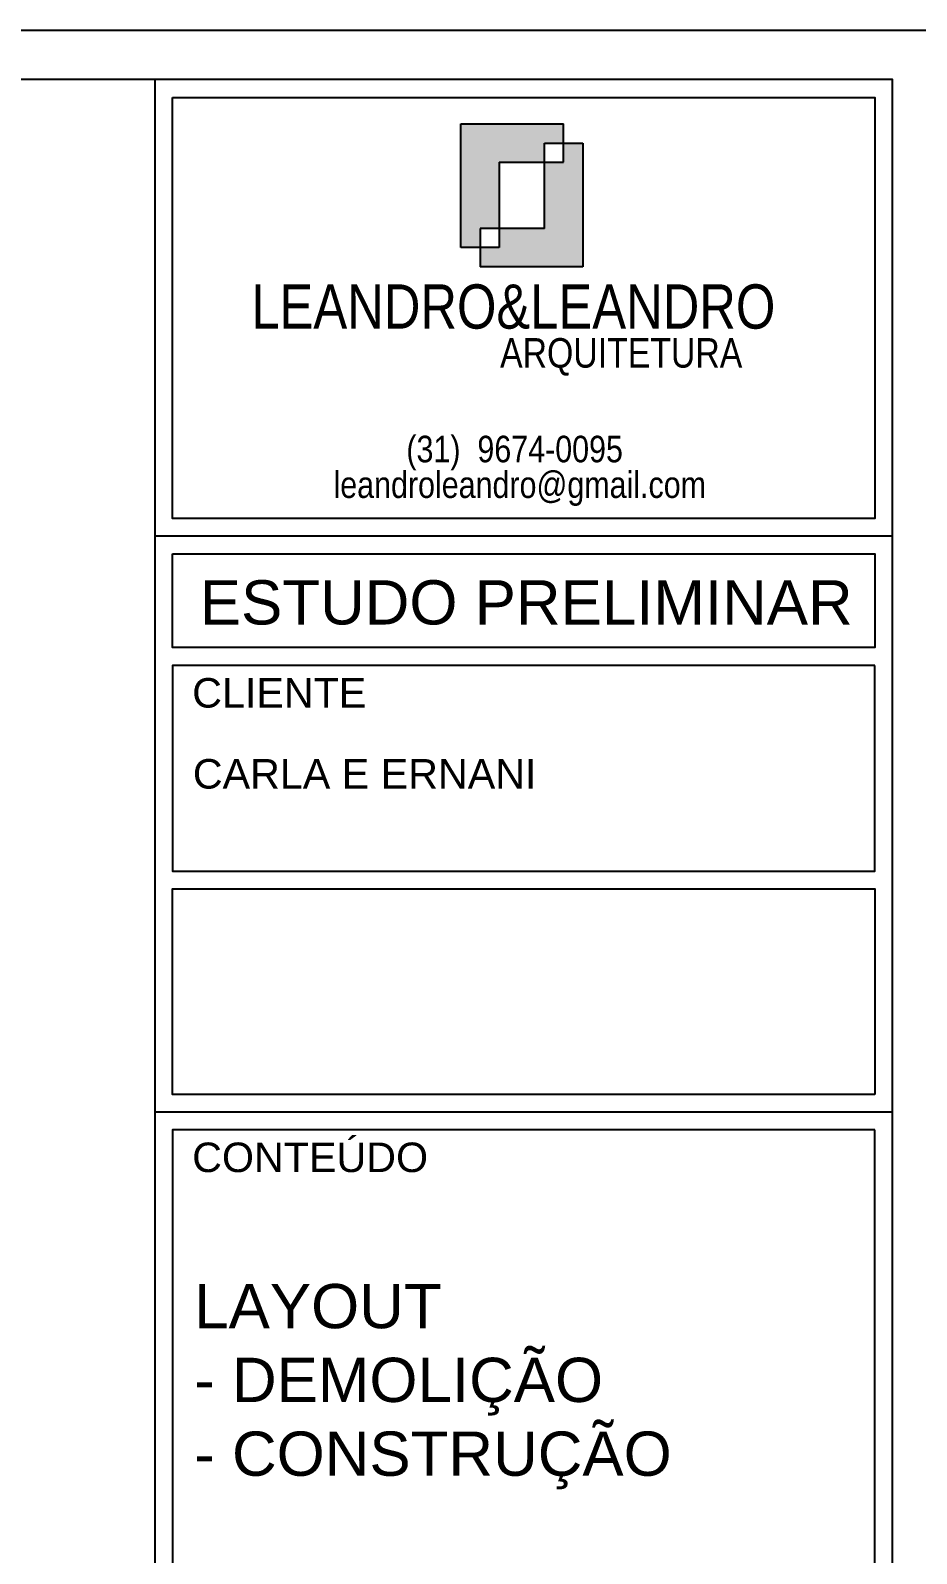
# Model space of a CAD drawing. Extents: x 126968 to 132038, y -1805 to 3860.
# Drawn here: x 128605 to 129056, y -594 to 180 of the extents above; entities that cross this region are included whole.
import ezdxf
from ezdxf.enums import TextEntityAlignment as Align

# ---------------------------------------------------------------- set-up
doc = ezdxf.new("R2010")
doc.units = 0
doc.header["$MEASUREMENT"] = 0
for name, color, linetype in [('ARQ-CARIMBO', 1, 'CONTINUOUS'), ('PENA01', 1, 'CONTINUOUS'), ('PENA02', 2, 'CONTINUOUS'), ('PENA03', 3, 'CONTINUOUS'), ('PENA04', 4, 'CONTINUOUS'), ('Pena05', 5, 'CONTINUOUS')]:
    doc.layers.add(name, color=color, linetype=linetype)
doc.styles.add('Arial', font='arial.ttf', dxfattribs={"height": 0.3125})
doc.styles.add('R80E25', font='arial.ttf')
doc.styles.add('SR80', font='arial.ttf', dxfattribs={"height": 5})

msp = doc.modelspace()

# ---------------------------------------------------------------- hatches: boundary and pattern name
at = {"layer": 'PENA01'}
h = msp.add_hatch(color=256, dxfattribs=at)
h.paths.add_polyline_path([(128885.965, 122.548), (128876.196, 122.548), (128876.196, 112.779), (128866.426, 112.779), (128866.426, 79.187), (128843.529, 79.187), (128843.529, 69.418), (128833.76, 69.418), (128833.76, 59.649), (128885.965, 59.649)])
h.paths.add_polyline_path([(128843.529, 112.779), (128866.426, 112.779), (128866.426, 122.548), (128876.196, 122.548), (128876.196, 132.317), (128823.991, 132.317), (128823.991, 69.418), (128833.76, 69.418), (128833.76, 79.187), (128843.529, 79.187)])

# ---------------------------------------------------------------- linework, layer by layer
at = {"layer": 'ARQ-CARIMBO', "color": 5}
msp.add_line((129043.38, -370.063), (128668.38, -370.063), dxfattribs=at)
at = {"layer": 'PENA01'}
for p, q in [((128823.991, 132.317), (128876.196, 132.317)), ((128823.991, 69.418), (128823.991, 132.317)), ((128876.196, 112.779), (128876.196, 132.317)), ((128866.426, 79.187), (128866.426, 122.548)), ((128866.426, 122.548), (128885.965, 122.548)), ((128885.965, 122.548), (128885.965, 59.649)), ((128843.529, 112.779), (128876.196, 112.779)), ((128843.529, 112.779), (128843.529, 69.418)), ((128866.426, 79.187), (128833.76, 79.187)), ((128833.76, 79.187), (128833.76, 59.649)), ((128843.529, 69.418), (128823.991, 69.418)), ((128885.965, 59.649), (128833.76, 59.649))]:
    msp.add_line(p, q, dxfattribs=at)
for points in [[(128677.38, 145.797), (129034.38, 145.797), (129034.38, -68.242), (128677.38, -68.242)], [(128677.38, -86.242), (129034.38, -86.242), (129034.38, -133.932), (128677.38, -133.932)], [(129034.38, -143.024), (128677.472, -143.024), (128677.472, -247.498), (129034.38, -247.498)], [(129034.38, -361.063), (128677.472, -361.063), (128677.472, -256.589), (129034.38, -256.589)], [(129034.38, -379.063), (128677.472, -379.063), (128677.472, -981.638), (129034.38, -981.638)]]:
    msp.add_lwpolyline(points, close=True, dxfattribs=at)
at = {"layer": 'PENA03', "linetype": 'Continuous'}
msp.add_lwpolyline([(126967.743, -1305.203), (129067.743, -1305.203), (129067.743, 179.797), (126967.743, 179.797)], close=True, dxfattribs=at)
at = {"layer": 'Pena05', "color": 5}
for p, q in [((128668.38, 154.797), (128668.38, -1280.203)), ((129043.38, -77.242), (128668.38, -77.242))]:
    msp.add_line(p, q, dxfattribs=at)
msp.add_lwpolyline([(127053.38, -1280.203), (129043.38, -1280.203), (129043.38, 154.797), (127053.38, 154.797)], close=True, dxfattribs=at)

# ---------------------------------------------------------------- texts
at = {"layer": 'PENA01'}
for s, insert, char_height, width, attachment_point, style in [('{\\fArial Narrow|b0|i0|c0|p34;ARQUITETURA}', (128905.47, 23.391), 15, 269.03396, 2, 'R80E25'), ('{\\fArial Narrow|b0|i0|c0|p34;(31)  9674-0095}', (128796.297, -26.231), 13.5, 430.8, 1, 'SR80'), ('{\\fArial Narrow|b0|i0|c0|p34;leandroleandro@gmail.com}', (128759.248, -44.35), 13.5, 430.8, 1, 'SR80')]:
    msp.add_mtext(s, dxfattribs=dict(at, insert=insert, char_height=char_height, width=width, attachment_point=attachment_point, style=style))
at = {"layer": 'PENA02', "color": 2, "style": 'Arial'}
for s, p in [('CLIENTE', (128687.43, -164.413)), ('CONTEÚDO', (128687.43, -400.543))]:
    msp.add_text(s, height=15, dxfattribs=at).set_placement(p)
at = {"layer": 'PENA03', "color": 3, "style": 'Arial'}
msp.add_text('ESTUDO PRELIMINAR', height=22.5, dxfattribs=at).set_placement((128857.205, -122.182), align=Align.CENTER)
msp.add_text('CARLA E ERNANI', height=15, dxfattribs=at).set_placement((128687.764, -205.586))
at = {"layer": 'PENA03', "insert": (128850.657, 50.725), "char_height": 22.5, "width": 382.62142, "attachment_point": 2, "style": 'R80E25'}
msp.add_mtext('{\\fArial Narrow|b0|i0|c0|p34;LEANDRO&LEANDRO}', dxfattribs=at)
at = {"layer": 'PENA04', "color": 4, "insert": (128688.463, -457.418), "char_height": 22.5, "width": 701.3458, "attachment_point": 1, "style": 'Arial'}
msp.add_mtext('LAYOUT\\P- DEMOLIÇÃO\\P- CONSTRUÇÃO', dxfattribs=at)

doc.saveas('drawing.dxf')
